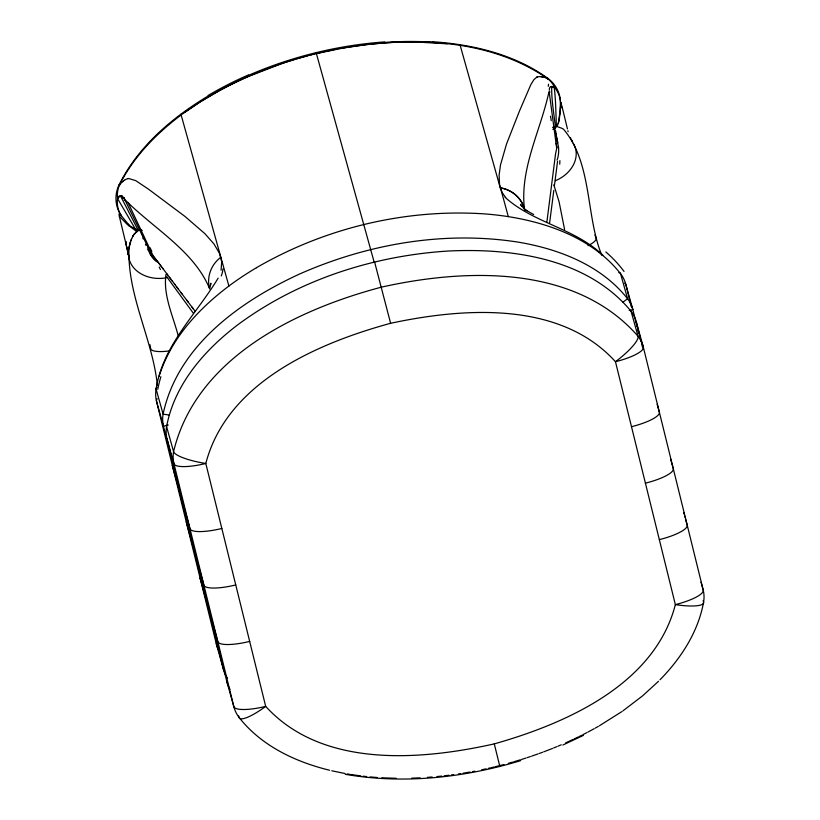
<?xml version="1.0" encoding="UTF-8"?>
<svg xmlns="http://www.w3.org/2000/svg" width="820" height="820" viewBox="0 0 820 820"><rect width="100%" height="100%" fill="white"/><g stroke="black" fill="none" stroke-linecap="round" stroke-linejoin="round"><path stroke-width="1.23" d="M560.46 105.093L560.706 102.397M560.48 104.673L560.49 104.253A30.76 27.142 2.1 0 0 554.955 87.873A30.76 27.911 -70.7 0 0 548.457 79.222C490.893 39.134 415.873 36.777 348.777 47.027M560.47 104.847L560.255 109.48M560.429 105.934L560.367 107.184M560.357 107.594L560.316 108.414M560.296 108.814L560.08 112.381M560.224 110.023L558.307 123.553M560.05 112.791L559.968 113.867M559.937 114.287L558.984 121.135L557.385 125.511M128.863 249.311L128.935 248.603M555.396 128.012L555.458 127.53A38.058 7.718 65.4 0 1 555.54 126.977L555.601 126.905A40.282 8.21 65 0 1 555.693 126.546M128.965 248.388L129.252 246.4M128.996 248.07C127.12 295.507 152.571 338.762 157.389 385.338M553.818 190.363L549.625 222.866M554.351 186.171L557.559 161.304M549.318 90.128L549.502 88.693M129.027 247.906L131.364 239.266M546.919 221.738L555.54 153.945L557.016 146.903M542.563 77.039A19.506 3.229 36.2 0 0 543.322 77.224C544.439 76.557 549.728 80.493 547.873 78.371C514.878 54.489 473.283 44.495 432.991 41.748M129.304 246.072L129.775 243.95M329.619 770.257C295.333 761.893 261.293 745.81 239.112 717.5A30.76 29.848 -15.6 0 1 233.833 706.625L226.853 681.615L166.972 438.71A30.76 29.848 -15.6 0 1 166.583 426.625C174.455 384.375 204.487 350.068 237.8 324.771C298.47 279.784 373.284 255.748 448.325 251.022C512.756 247.927 587.376 258.454 631.062 311.241A30.76 29.848 -15.6 0 1 636.341 322.116L643.321 347.137L703.201 590.031A30.76 29.848 -15.6 0 1 703.591 602.116C698.189 631.995 680.969 658.378 659.997 679.79M549.103 91.307L556.647 147.969M209.684 289.091L210.894 283.269L210.381 285.37M221.072 270.262L221.718 261.857L219.422 253.206L213.907 243.888L204.918 233.7L185.105 216.541L148.656 189.287L135.71 180.625L128.781 178.534A80.893 14.852 -63.3 0 0 128.248 178.524M548.764 92.762C540.318 131.087 519.941 168.346 524.359 208.28M129.816 243.765L130.185 242.484M165.968 274.444C163.026 295.261 172.907 315.567 178.073 335.236M159.121 376.277L160.043 373.284M130.236 242.32L130.452 241.664M160.208 373.028C172.313 337.194 199.137 308.392 228.893 286.036L181.138 114.984C156.036 133.814 133.024 157.317 119.023 185.904A30.76 27.747 43.8 0 0 117.526 198.532A30.76 26.855 -36.9 0 0 121.534 216.029L130.708 227.089L136.95 231.671L117.526 198.532L120.437 195.806L138.375 230.615L135.3 232.644M130.708 240.926L133.434 235.155M119.033 213.897L119.259 215.967M181.097 114.052L181.107 114.892L200.408 101.772L220.918 89.841A375.386 364.234 -15.6 0 1 248.798 76.342L282.757 63.242M218.13 278.164C196.298 314.347 162.79 345.384 156.107 389.11A30.76 29.848 -15.6 0 0 156.497 401.195L216.377 644.089L223.358 669.11A30.76 29.848 -15.6 0 0 227.509 678.437M132.389 237.041L133.127 235.678M133.199 235.545L138.006 230.328L136.243 229.292M133.865 234.489L134.603 233.464M554.791 87.801L554.822 87.812A4.889 0.769 41.4 0 1 554.197 87.443C555.724 98.256 555.878 113.211 556.349 125.163C554.955 127.151 563.299 127.377 564.611 130.513C592.358 164.799 585.787 216.111 601.747 255.153M552.834 129.355L556.944 126.198A161.909 37.484 43 0 0 557.508 125.624M658.511 681.297L642.542 695.893L622.882 710.899M118.982 196.339L120.437 195.806M622.964 302.17L627.577 298.736L620.586 273.726C593.567 239.491 550.199 223.255 508.318 216.634A296.922 288.097 -15.6 0 0 485.071 213.928C405.838 208.485 325.079 227.888 256.445 267.709M124.363 180.4L125.726 179.447A28.228 5.33 -64.7 0 1 126.198 179.232L128.217 178.616M122.703 181.804C121.165 181.722 118.592 187.657 119.054 184.92C138.129 146.442 172.118 117.567 208.403 95.837M184.818 112.289C223.624 84.409 268.396 65.518 314.624 53.946M621.929 711.555L599.348 725.803M552.547 127.387L555.714 126.454M595.258 728.119L598.323 726.376M594.223 728.683L587.991 732.045M582.733 734.761L586.946 732.598M579.545 736.35L581.667 735.294M574.215 738.933L578.489 736.872M536.813 77.172L533.974 79.54L530.858 84.583L519.367 111.305L506.514 144.053L500.497 164.943L499.113 175.111L499.523 184.357L508.318 216.634M562.889 745.021L583.389 735.386M573.139 739.435L565.585 742.899M248.614 75.296C291.633 56.621 337.85 45.264 384.631 41.912M557.959 746.19L561.228 744.806M553.572 747.994L556.862 746.651M552.475 748.445L543.67 751.858M539.252 753.488L542.563 752.268M538.145 753.877L531.514 756.194M283.853 62.884L291.52 60.413M555.458 127.53C554.064 114.093 551.276 99.302 551.737 86.561M527.086 757.67L530.407 756.573M521.561 759.443L525.989 758.039M292.607 60.075L295.877 59.081M520.464 759.781L513.843 761.77M296.963 58.753L307.797 55.698M537.315 76.988L539.232 76.588A28.228 5.022 36.9 0 1 539.816 76.639L541.364 76.813M508.338 763.338L512.736 762.087M520.813 760.591C464.274 777.729 403.809 784.381 345.302 774.316M308.873 55.422L312.102 54.581M495.147 766.751L503.952 764.517M494.286 743.883C566.487 723.404 654.811 684.382 675.352 604.617L615.471 361.712C560.193 300.725 463.884 307.623 390.607 323.285C317.094 343.385 226.894 382.458 205.81 463.474L265.69 706.379C322.024 768.227 420.035 760.489 494.286 743.883L499.851 766.526L499.585 765.654M313.178 54.304L346.542 47.334M167.751 277.334L165.333 277.939A30.76 24.2 -0.9 0 1 128.627 256.024L126.208 244.934A30.76 15.805 -13.7 0 1 126.177 241.48M168.254 425.016L163.477 426.205L156.497 401.195A30.76 7.441 -13.8 0 1 157.225 398.756M629.268 310.503L632.845 309.611L637.078 326.78M316.018 53.607L324.822 51.557M491.785 767.551L494.029 767.018M488.412 768.319L490.667 767.817M481.606 769.795L486.157 768.832M326.954 51.096L333.412 49.764M472.402 771.61L474.718 771.169M335.585 49.343L337.758 48.923M339.952 48.523L369.01 44.208M470.085 772.02L463.085 773.219M458.38 773.947L460.727 773.588M451.287 774.941L453.655 774.623M444.143 775.822L448.909 775.248M441.755 776.079L436.968 776.571M371.306 44.065L385.051 42.876A372.608 361.538 -15.6 0 1 415.094 41.953L447.146 43.798M432.171 776.991L427.374 777.36M120.622 195.796L121.186 195.796A13.755 4.059 -68.6 0 1 121.35 195.888M420.147 777.821L411.722 778.159M552.034 86.53L552.834 86.684A4.11 0.758 42.5 0 1 553.244 86.899L554.238 87.494M396.121 778.282L381.833 777.79M377.118 777.493L370.086 776.909M363.116 776.191L366.591 776.571M360.81 775.904L350.55 774.459M551.132 86.725L554.125 87.535M153.453 256.26L150.409 253.329L150.818 255.01A30.75 29.182 -60 0 0 157.952 262.379M168.766 414.992L163.098 414.12L156.107 389.11A30.76 5.801 9.9 0 1 156.979 387.378M347.178 773.895L349.422 774.275M459.989 44.721L500.343 188.067L502.896 194.084M344.933 773.506L331.772 770.779M542.122 76.977L542.666 77.131M135.884 229.139L127.684 224.864L119.31 216.224L127.469 250.1M150.542 253.349L152.038 254.63M533.707 214.553L526.102 210.289M316.069 52.603L316.12 52.644A315.782 2.265 76 0 0 316.059 52.982M119.72 214.133L121.534 216.029A30.76 30.74 -1.2 0 1 119.095 184.838L119.31 185.679M524.933 209.141L526.942 210.822M602.792 255.194C574.963 228.298 533.328 222.999 505.151 197.374M122.149 196.287L124.671 199.352L151.249 253.851M125.255 199.988C153.688 228.554 193.807 250.797 209.448 288.291A30.76 29.838 -15.4 0 1 220.908 257.213M152.089 254.692L158.793 263.097M525.312 210.279L520.454 204.375L521.725 205.933M153.699 256.558L162.206 267.627M122.918 197.087L123.912 198.43M186.56 299.935L188.395 302.354M181.066 292.678L193.243 308.75M159.09 263.497L160.31 265.106M177.407 287.84L181.968 293.878M192.064 307.203L195.129 311.252M176.351 286.436L178.217 288.917M174.475 283.945L176.792 287.031M171.913 280.553L174.967 284.601M169.474 277.303L172.6 281.455M160.915 265.916L161.53 266.726M166.962 273.972L170.724 278.964M162.135 267.535L163.395 269.216M167.639 274.874L163.057 268.755M193.233 313.066L166.747 276.801M150.244 254.128L150.818 255.01M560.839 102.397L562.53 108.599M150.767 254.897L147.467 248.87M557.098 160.084A30.781 29.366 26.6 0 0 558.512 147.374L557.108 139.994M570.3 137.473L570.679 138.211M571.15 139.113L571.889 140.548M571.981 140.722L572.606 141.932M573.293 143.274L574.553 145.796A30.76 24.344 -23.1 0 1 555.365 180.718M128.125 202.694L153.176 255.932M142.844 238.015L143.244 238.897M553.828 184.797L559.096 201.843L564.58 229.446M145.939 245.334L145.488 244.237M594.92 235.002L596.058 237.861M316.171 52.767L374.197 262.277M631.062 311.241L638.052 336.261A30.76 29.848 -15.6 0 1 643.321 347.137A30.76 7.441 -13.8 0 1 615.471 361.712A30.76 6.919 -37.8 0 0 638.052 336.261C575.568 264.706 466.406 268.212 381.607 287.103C296.297 309.652 196.093 357.776 173.573 451.646A30.76 29.848 -15.6 0 0 173.953 463.73L233.833 706.625A30.76 7.441 -13.8 0 0 265.69 706.379A30.76 6.919 -37.8 0 1 239.112 717.5L238.671 715.932M657.158 404.291L659.341 412.111A30.76 7.441 -13.8 0 1 631.492 426.697M670.637 459.2L673.261 468.579A30.76 7.441 -13.8 0 1 645.412 483.164M683.685 512.541L684.126 514.109M684.567 515.667L684.997 517.236M685.438 518.804L687.18 525.056A30.76 7.441 -13.8 0 1 659.331 539.632M701.018 582.22L703.201 590.031A30.76 7.441 -13.8 0 1 675.352 604.617A30.76 6.744 10.1 0 0 703.591 602.116L703.15 600.558M374.627 262.092L390.607 323.285M166.583 426.625L173.573 451.646A30.76 6.744 10.1 0 0 205.81 463.474A30.76 7.441 -13.8 0 1 173.953 463.73L166.972 438.71M173.245 463.925A30.76 6.929 -13.9 0 0 172.518 466.17L179.498 491.19M182.993 503.695L189.973 528.705A30.76 7.441 -13.8 0 0 221.83 528.459M193.417 547.657L186.437 522.647A30.76 7.441 -13.8 0 1 187.503 519.798M196.913 560.162L203.893 585.172A30.76 7.441 -13.8 0 0 235.75 584.926M201.382 576.101A30.76 7.944 -13.8 0 0 200.357 579.115L207.337 604.125M210.832 616.63L217.812 641.65A30.76 7.441 -13.8 0 0 249.669 641.404M562.663 109.162L567.44 128.894M636.341 322.116L641.168 341.735M641.773 344.185L642.685 347.864M637.683 329.23L638.585 332.91M631.297 306.67L625.865 284.601A30.76 29.848 -15.6 0 0 620.586 273.726A30.76 5.976 -37.7 0 0 618.833 272.63M128.617 254.733L129.109 256.742M127.633 250.756L128.279 253.4M223.358 669.11L163.477 426.205A30.76 29.848 -15.6 0 1 163.098 414.12C177.53 345.917 240.034 301.411 299.607 274.003C367.965 243.806 444.922 230.451 519.091 242.279C559.67 249.229 601.398 265.547 627.577 298.736A30.76 29.848 -15.6 0 1 632.845 309.611L625.865 284.601A30.76 7.441 -13.8 0 0 624.604 283.146M567.891 130.769L568.127 131.723M129.078 226.166L128.617 224.239M557.108 139.974L555.365 129.929M556.944 139.267L556.78 138.57M557.262 140.661L557.344 140.989M556.708 138.211L556.308 136.386M557.333 140.999L557.764 142.946M557.405 141.327L557.549 141.973M556.237 136.028L556.021 134.982M150.624 348.531L149.968 344.748M555.827 133.885L555.714 133.168M558.42 146.882L558.43 146.923A2.193 0.738 87.8 0 1 558.543 147.303M555.56 132.153L555.406 130.708M556.944 126.198L556.79 124.496M169.453 350.929A30.719 7.431 -13.8 0 1 150.583 348.541M127.571 254.518A90.046 26.506 66 0 1 127.981 248.316M160.433 269.503A43.972 2.327 61.4 0 1 159.213 267.043M156.897 261.693A30.75 28.515 -70.2 0 1 150.777 255.04M124.578 198.204A66.809 7.626 66.6 0 1 123.953 197.415M124.886 200.469A33.138 6.017 77.8 0 1 124.179 199.988M120.448 195.693A21.34 5.986 -89.5 0 1 122.754 198.153M548.518 84.255A131.302 10.311 87.4 0 1 548.252 86.325M550.005 91.942A44.608 7.431 70.2 0 1 549.656 92.332M549.431 88.611A24.149 6.365 54.1 0 1 551.091 86.664M555.478 127.869A37.105 7.534 65.3 0 1 555.642 126.987M554.679 128.514A31.529 6.396 65.2 0 1 555.007 126.946M556.144 143.233A16.318 3.218 78.5 0 1 556.626 145.857M559.742 164.225A50.174 4.653 87.5 0 1 559.886 160.607M596.109 237.851A30.719 7.431 -13.8 0 1 588.001 245.672M547.811 78.341A30.76 30.74 -1.2 0 1 560.49 104.253M550.435 116.173A172.507 38.765 48.4 0 1 551.235 120.653M561.731 107.871A64.175 1.701 80.1 0 1 561.546 106.231M228.882 286.026A303.748 294.728 -15.6 0 1 256.465 267.73M200.357 579.115A30.76 7.441 -13.8 0 1 201.289 576.429M220.108 652.792A30.76 29.848 -15.6 0 1 216.377 644.089A30.76 7.441 -13.8 0 1 216.675 642.316M157.799 389.285A115.856 105.38 -53.1 0 1 160.874 376.677M605.836 251.955A119.402 112.361 17.1 0 1 624.051 271.451M172.518 466.17A30.76 7.441 -13.8 0 1 173.45 463.484M222.896 268.868A120.058 26.219 -39.8 0 1 221.277 275.961M505.694 197.446A211.939 45.705 11.3 0 1 503.326 194.155M151.813 251.299A20.346 5.709 65.2 0 1 150.019 247.671M148.645 248.347A15.508 0.953 66.5 0 1 147.989 246.84M138.344 229.805A35.106 8.313 86.7 0 1 139.359 230.307M139.133 230.03A33.2 6.949 81.5 0 1 142.188 230.543M141.583 233.679A18.101 1.824 71.3 0 1 144.033 237.974M123.84 180.615A26.25 5.145 -66.5 0 1 124.445 180.174M123.359 181.179A19.506 3.434 -64 0 1 122.744 181.702M121.719 195.631A17.394 4.428 81.2 0 1 122.057 195.621M118.972 196.359A3.885 0.758 -70.3 0 0 118.613 196.841L117.998 197.845A4.582 0.769 -69.4 0 1 117.639 198.358M536.762 77.131A80.893 13.981 35.5 0 1 537.243 76.936M541.169 76.649A26.25 4.848 38.7 0 1 541.887 76.762M551.624 86.438A28.177 5.719 48.2 0 1 551.88 86.346M554.812 128.74A31.396 6.273 65.8 0 1 555.017 127.274M384.662 42.414A352.067 341.981 -15.7 0 1 432.96 42.148M208.167 95.448A356.597 347.198 -15 0 1 248.45 74.927M229.989 689.333A30.76 29.848 -15.6 0 1 226.853 681.615M547.801 78.576L547.822 79.14L547.801 78.546M524.79 209.961A30.76 29.848 -15.6 0 0 500.282 187.841A30.75 29.838 -15.7 0 1 524.8 209.992"/></g></svg>
